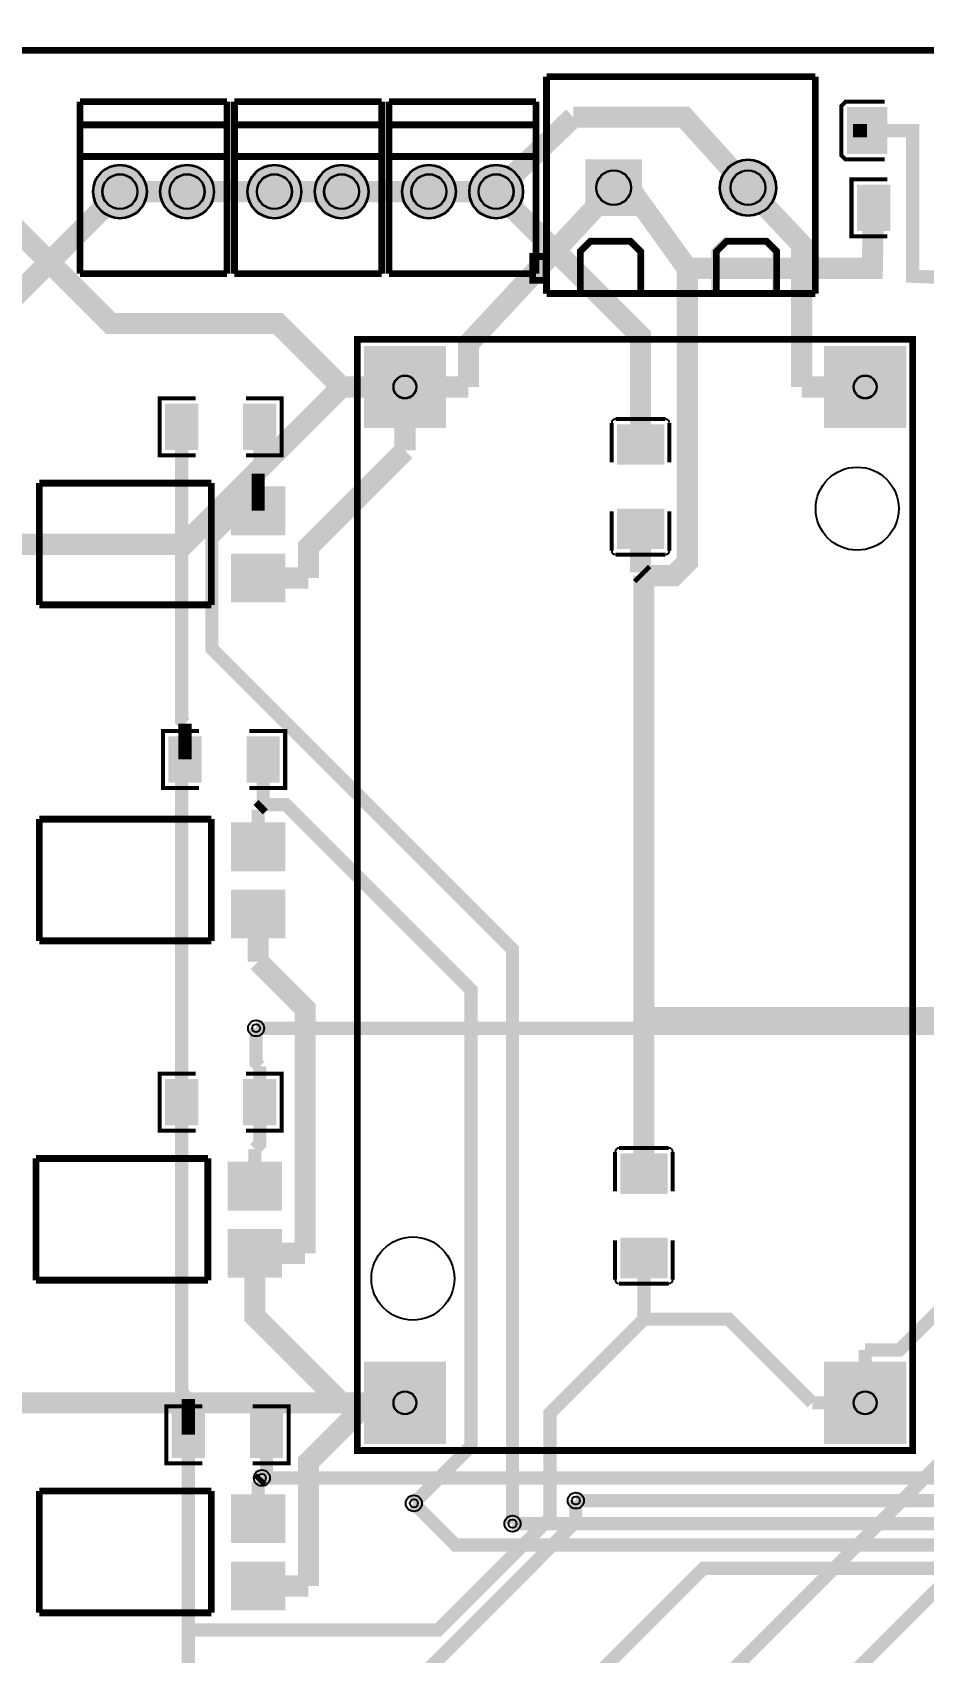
# Model space of a CAD drawing. Header units: millimetres. Extents: x -20 to 125, y 0 to 129.
# Drawn here: x 28.3 to 62, y 67.4 to 128.7 of the extents above; entities that cross this region are included whole.
import ezdxf

# ---------------------------------------------------------------- set-up
doc = ezdxf.new("R2010")
doc.units = ezdxf.units.MM
for name, color, linetype, true_color in [('BoardOutLine', 7, 'Continuous', 0xff00ff), ('BottomLayer', 7, 'Continuous', 0x0000ff), ('BottomSolderMaskLayer', 7, 'Continuous', 0xaa00ff), ('Document', 7, 'Continuous', 0xffffff), ('Hole', 7, 'Continuous', 0x222222), ('Multi-Layer', 7, 'Continuous', 0xc0c0c0), ('TopLayer', 7, 'Continuous', 0xff0000), ('TopPasteMaskLayer', 7, 'Continuous', 0x808080), ('TopSilkLayer', 7, 'Continuous', 0xffcc00), ('TopSolderMaskLayer', 7, 'Continuous', 0x800080)]:
    doc.layers.add(name, color=color, linetype=linetype, true_color=true_color)

msp = doc.modelspace()

# ---------------------------------------------------------------- hatches: boundary and pattern name
at = {"layer": 'BottomSolderMaskLayer'}
for points in [[(49.217, 123.884), (51.367, 123.884), (51.367, 121.734), (49.217, 121.734)], [(54.297, 122.809, 1), (56.447, 122.809, 1)], [(30.598, 122.662, 1), (32.648, 122.662, 1)], [(33.138, 122.662, 1), (35.188, 122.662, 1)], [(36.44, 122.662, 1), (38.49, 122.662, 1)], [(38.98, 122.662, 1), (41.03, 122.662, 1)], [(42.282, 122.662, 1), (44.332, 122.662, 1)], [(44.822, 122.662, 1), (46.872, 122.662, 1)], [(43.951, 116.828), (43.951, 113.726), (40.849, 113.726), (40.849, 116.828)], [(61.351, 116.828), (61.351, 113.726), (58.249, 113.726), (58.249, 116.828)], [(43.951, 78.428), (43.951, 75.326), (40.849, 75.326), (40.849, 78.428)], [(61.351, 78.428), (61.351, 75.326), (58.249, 75.326), (58.249, 78.428)]]:
    msp.add_hatch(color=256, dxfattribs=at).paths.add_polyline_path(points)
at = {"layer": 'Document'}
for points in [[(48.905, 118.909), (48.905, 120.409), (48.906, 120.426), (48.909, 120.442), (48.915, 120.458), (48.922, 120.473), (48.931, 120.487), (48.942, 120.499), (49.342, 120.899), (49.355, 120.91), (49.369, 120.919), (49.383, 120.927), (49.399, 120.932), (49.416, 120.935), (49.432, 120.936), (50.932, 120.936), (50.949, 120.935), (50.965, 120.932), (50.981, 120.927), (50.996, 120.919), (51.009, 120.91), (51.022, 120.899), (51.422, 120.499), (51.433, 120.487), (51.442, 120.473), (51.449, 120.458), (51.455, 120.442), (51.458, 120.426), (51.459, 120.409), (51.459, 118.809), (51.458, 118.793), (51.455, 118.776), (51.449, 118.761), (51.442, 118.746), (51.433, 118.732), (51.422, 118.719), (51.409, 118.708), (51.396, 118.699), (51.381, 118.692), (51.365, 118.687), (51.349, 118.683), (51.332, 118.682), (51.316, 118.683), (51.299, 118.687), (51.284, 118.692), (51.269, 118.699), (51.255, 118.708), (51.242, 118.719), (51.231, 118.732), (51.222, 118.746), (51.215, 118.761), (51.209, 118.776), (51.206, 118.793), (51.205, 118.809), (51.205, 120.357), (50.88, 120.682), (49.485, 120.682), (49.159, 120.357), (49.159, 118.909), (49.158, 118.893), (49.155, 118.876), (49.149, 118.861), (49.142, 118.846), (49.133, 118.832), (49.122, 118.819), (49.109, 118.808), (49.096, 118.799), (49.081, 118.792), (49.065, 118.787), (49.049, 118.783), (49.032, 118.782), (49.016, 118.783), (48.999, 118.787), (48.984, 118.792), (48.969, 118.799), (48.955, 118.808), (48.942, 118.819), (48.931, 118.832), (48.922, 118.846), (48.915, 118.861), (48.909, 118.876), (48.906, 118.893), (48.905, 118.909)], [(53.985, 118.909), (53.985, 120.409), (53.986, 120.426), (53.989, 120.442), (53.995, 120.458), (54.002, 120.473), (54.011, 120.487), (54.022, 120.499), (54.422, 120.899), (54.435, 120.91), (54.449, 120.919), (54.464, 120.927), (54.479, 120.932), (54.496, 120.935), (54.512, 120.936), (56.012, 120.936), (56.029, 120.935), (56.045, 120.932), (56.061, 120.927), (56.076, 120.919), (56.089, 120.91), (56.102, 120.899), (56.502, 120.499), (56.513, 120.487), (56.522, 120.473), (56.529, 120.458), (56.535, 120.442), (56.538, 120.426), (56.539, 120.409), (56.539, 118.809), (56.538, 118.793), (56.535, 118.776), (56.529, 118.761), (56.522, 118.746), (56.513, 118.732), (56.502, 118.719), (56.489, 118.708), (56.476, 118.699), (56.461, 118.692), (56.445, 118.687), (56.429, 118.683), (56.412, 118.682), (56.396, 118.683), (56.379, 118.687), (56.364, 118.692), (56.349, 118.699), (56.335, 118.708), (56.322, 118.719), (56.311, 118.732), (56.302, 118.746), (56.295, 118.761), (56.289, 118.776), (56.286, 118.793), (56.285, 118.809), (56.285, 120.357), (55.96, 120.682), (54.565, 120.682), (54.239, 120.357), (54.239, 118.909), (54.238, 118.893), (54.235, 118.876), (54.229, 118.861), (54.222, 118.846), (54.213, 118.832), (54.202, 118.819), (54.189, 118.808), (54.176, 118.799), (54.161, 118.792), (54.145, 118.787), (54.129, 118.783), (54.112, 118.782), (54.096, 118.783), (54.079, 118.787), (54.064, 118.792), (54.049, 118.799), (54.035, 118.808), (54.022, 118.819), (54.011, 118.832), (54.002, 118.846), (53.995, 118.861), (53.989, 118.876), (53.986, 118.893), (53.985, 118.909)]]:
    msp.add_hatch(color=256, dxfattribs=at).paths.add_polyline_path(points)
at = {"layer": 'Multi-Layer'}
for points in [[(49.242, 123.859), (51.342, 123.859), (51.342, 121.759), (49.242, 121.759)], [(54.322, 122.809, 1), (56.422, 122.809, 1)], [(30.623, 122.662, 1), (32.623, 122.662, 1)], [(33.163, 122.662, 1), (35.163, 122.662, 1)], [(36.465, 122.662, 1), (38.465, 122.662, 1)], [(39.005, 122.662, 1), (41.005, 122.662, 1)], [(42.307, 122.662, 1), (44.307, 122.662, 1)], [(44.847, 122.662, 1), (46.847, 122.662, 1)], [(43.9, 116.777), (43.9, 113.777), (40.9, 113.777), (40.9, 116.777)], [(61.3, 116.777), (61.3, 113.777), (58.3, 113.777), (58.3, 116.777)], [(43.9, 78.377), (43.9, 75.377), (40.9, 75.377), (40.9, 78.377)], [(61.3, 78.377), (61.3, 75.377), (58.3, 75.377), (58.3, 78.377)]]:
    msp.add_hatch(color=256, dxfattribs=at).paths.add_polyline_path(points)
at = {"layer": 'TopLayer'}
for points in [[(60.618, 124.104), (60.618, 125.832), (59.133, 125.832), (59.133, 124.104)], [(60.72, 122.898), (60.72, 121.197), (59.513, 121.197), (59.513, 122.898)], [(34.558, 112.921), (34.558, 114.622), (33.351, 114.622), (33.351, 112.921)], [(36.308, 112.921), (36.308, 114.622), (37.516, 114.622), (37.516, 112.921)], [(50.444, 112.356), (52.172, 112.356), (52.172, 113.841), (50.444, 113.841)], [(37.85, 111.497), (37.85, 109.697), (35.85, 109.697), (35.85, 111.497)], [(50.444, 110.656), (52.172, 110.656), (52.172, 109.171), (50.444, 109.171)], [(37.85, 108.957), (37.85, 107.157), (35.85, 107.157), (35.85, 108.957)], [(34.685, 100.348), (34.685, 102.049), (33.478, 102.049), (33.478, 100.348)], [(36.435, 100.348), (36.435, 102.049), (37.643, 102.049), (37.643, 100.348)], [(37.85, 98.797), (37.85, 96.997), (35.85, 96.997), (35.85, 98.797)], [(37.85, 96.257), (37.85, 94.457), (35.85, 94.457), (35.85, 96.257)], [(34.558, 87.394), (34.558, 89.095), (33.351, 89.095), (33.351, 87.394)], [(36.308, 87.394), (36.308, 89.095), (37.516, 89.095), (37.516, 87.394)], [(37.723, 85.97), (37.723, 84.17), (35.723, 84.17), (35.723, 85.97)], [(52.299, 84.797), (50.571, 84.797), (50.571, 86.282), (52.299, 86.282)], [(37.723, 83.43), (37.723, 81.63), (35.723, 81.63), (35.723, 83.43)], [(52.299, 83.097), (50.571, 83.097), (50.571, 81.612), (52.299, 81.612)], [(34.812, 74.821), (34.812, 76.522), (33.605, 76.522), (33.605, 74.821)], [(36.562, 74.821), (36.562, 76.522), (37.77, 76.522), (37.77, 74.821)], [(37.85, 73.397), (37.85, 71.597), (35.85, 71.597), (35.85, 73.397)], [(37.85, 70.857), (37.85, 69.057), (35.85, 69.057), (35.85, 70.857)]]:
    msp.add_hatch(color=256, dxfattribs=at).paths.add_polyline_path(points)
at = {"layer": 'TopPasteMaskLayer'}
for points in [[(60.618, 124.204), (60.618, 124.574), (60.518, 124.674), (60.213, 124.674), (60.113, 124.774), (60.113, 125.162), (60.213, 125.262), (60.518, 125.262), (60.618, 125.362), (60.618, 125.732), (60.518, 125.832), (59.233, 125.832), (59.133, 125.732), (59.133, 124.204), (59.233, 124.104), (60.518, 124.104)], [(60.72, 122.798), (60.72, 122.436), (60.62, 122.336), (60.41, 122.336), (60.31, 122.236), (60.31, 121.858), (60.41, 121.758), (60.62, 121.758), (60.72, 121.658), (60.72, 121.297), (60.62, 121.197), (59.613, 121.197), (59.513, 121.297), (59.513, 122.798), (59.613, 122.898), (60.62, 122.898)], [(34.558, 113.021), (34.558, 113.383), (34.458, 113.483), (34.247, 113.483), (34.147, 113.583), (34.147, 113.961), (34.247, 114.061), (34.458, 114.061), (34.558, 114.161), (34.558, 114.522), (34.458, 114.622), (33.451, 114.622), (33.351, 114.522), (33.351, 113.021), (33.451, 112.921), (34.458, 112.921)], [(36.308, 113.021), (36.308, 113.383), (36.408, 113.483), (36.619, 113.483), (36.719, 113.583), (36.719, 113.961), (36.619, 114.061), (36.408, 114.061), (36.308, 114.161), (36.308, 114.522), (36.408, 114.622), (37.416, 114.622), (37.516, 114.522), (37.516, 113.021), (37.416, 112.921), (36.408, 112.921)], [(50.544, 112.356), (50.914, 112.356), (51.014, 112.456), (51.014, 112.761), (51.114, 112.861), (51.502, 112.861), (51.602, 112.761), (51.602, 112.456), (51.702, 112.356), (52.072, 112.356), (52.172, 112.456), (52.172, 113.741), (52.072, 113.841), (50.544, 113.841), (50.444, 113.741), (50.444, 112.456)], [(37.85, 111.497), (37.85, 109.697), (35.85, 109.697), (35.85, 111.497)], [(50.544, 110.656), (50.914, 110.656), (51.014, 110.556), (51.014, 110.251), (51.114, 110.151), (51.502, 110.151), (51.602, 110.251), (51.602, 110.556), (51.702, 110.656), (52.072, 110.656), (52.172, 110.556), (52.172, 109.271), (52.072, 109.171), (50.544, 109.171), (50.444, 109.271), (50.444, 110.556)], [(37.85, 108.957), (37.85, 107.157), (35.85, 107.157), (35.85, 108.957)], [(34.685, 100.448), (34.685, 100.81), (34.585, 100.91), (34.374, 100.91), (34.274, 101.01), (34.274, 101.388), (34.374, 101.488), (34.585, 101.488), (34.685, 101.588), (34.685, 101.949), (34.585, 102.049), (33.578, 102.049), (33.478, 101.949), (33.478, 100.448), (33.578, 100.348), (34.585, 100.348)], [(36.435, 100.448), (36.435, 100.81), (36.535, 100.91), (36.746, 100.91), (36.846, 101.01), (36.846, 101.388), (36.746, 101.488), (36.535, 101.488), (36.435, 101.588), (36.435, 101.949), (36.535, 102.049), (37.543, 102.049), (37.643, 101.949), (37.643, 100.448), (37.543, 100.348), (36.535, 100.348)], [(37.85, 98.797), (37.85, 96.997), (35.85, 96.997), (35.85, 98.797)], [(37.85, 96.257), (37.85, 94.457), (35.85, 94.457), (35.85, 96.257)], [(34.558, 87.494), (34.558, 87.856), (34.458, 87.956), (34.247, 87.956), (34.147, 88.056), (34.147, 88.434), (34.247, 88.534), (34.458, 88.534), (34.558, 88.634), (34.558, 88.995), (34.458, 89.095), (33.451, 89.095), (33.351, 88.995), (33.351, 87.494), (33.451, 87.394), (34.458, 87.394)], [(36.308, 87.494), (36.308, 87.856), (36.408, 87.956), (36.619, 87.956), (36.719, 88.056), (36.719, 88.434), (36.619, 88.534), (36.408, 88.534), (36.308, 88.634), (36.308, 88.995), (36.408, 89.095), (37.416, 89.095), (37.516, 88.995), (37.516, 87.494), (37.416, 87.394), (36.408, 87.394)], [(37.723, 85.97), (37.723, 84.17), (35.723, 84.17), (35.723, 85.97)], [(52.199, 84.797), (51.829, 84.797), (51.729, 84.897), (51.729, 85.202), (51.629, 85.302), (51.241, 85.302), (51.141, 85.202), (51.141, 84.897), (51.041, 84.797), (50.671, 84.797), (50.571, 84.897), (50.571, 86.182), (50.671, 86.282), (52.199, 86.282), (52.299, 86.182), (52.299, 84.897)], [(37.723, 83.43), (37.723, 81.63), (35.723, 81.63), (35.723, 83.43)], [(52.199, 83.097), (51.829, 83.097), (51.729, 82.997), (51.729, 82.692), (51.629, 82.592), (51.241, 82.592), (51.141, 82.692), (51.141, 82.997), (51.041, 83.097), (50.671, 83.097), (50.571, 82.997), (50.571, 81.712), (50.671, 81.612), (52.199, 81.612), (52.299, 81.712), (52.299, 82.997)], [(34.812, 74.921), (34.812, 75.283), (34.712, 75.383), (34.501, 75.383), (34.401, 75.483), (34.401, 75.861), (34.501, 75.961), (34.712, 75.961), (34.812, 76.061), (34.812, 76.422), (34.712, 76.522), (33.705, 76.522), (33.605, 76.422), (33.605, 74.921), (33.705, 74.821), (34.712, 74.821)], [(36.562, 74.921), (36.562, 75.283), (36.662, 75.383), (36.873, 75.383), (36.973, 75.483), (36.973, 75.861), (36.873, 75.961), (36.662, 75.961), (36.562, 76.061), (36.562, 76.422), (36.662, 76.522), (37.67, 76.522), (37.77, 76.422), (37.77, 74.921), (37.67, 74.821), (36.662, 74.821)], [(37.85, 73.397), (37.85, 71.597), (35.85, 71.597), (35.85, 73.397)], [(37.85, 70.857), (37.85, 69.057), (35.85, 69.057), (35.85, 70.857)]]:
    msp.add_hatch(color=256, dxfattribs=at).paths.add_polyline_path(points)
at = {"layer": 'TopSolderMaskLayer'}
for points in [[(60.644, 124.079), (60.644, 125.858), (59.108, 125.858), (59.108, 124.079)], [(49.217, 123.884), (51.367, 123.884), (51.367, 121.734), (49.217, 121.734)], [(54.297, 122.809, 1), (56.447, 122.809, 1)], [(30.598, 122.662, 1), (32.648, 122.662, 1)], [(33.138, 122.662, 1), (35.188, 122.662, 1)], [(36.44, 122.662, 1), (38.49, 122.662, 1)], [(38.98, 122.662, 1), (41.03, 122.662, 1)], [(42.282, 122.662, 1), (44.332, 122.662, 1)], [(44.822, 122.662, 1), (46.872, 122.662, 1)], [(60.746, 122.923), (60.746, 121.171), (59.487, 121.171), (59.487, 122.923)], [(43.951, 116.828), (43.951, 113.726), (40.849, 113.726), (40.849, 116.828)], [(61.351, 116.828), (61.351, 113.726), (58.249, 113.726), (58.249, 116.828)], [(34.583, 112.896), (34.583, 114.648), (33.325, 114.648), (33.325, 112.896)], [(36.283, 112.896), (36.283, 114.648), (37.541, 114.648), (37.541, 112.896)], [(50.415, 112.334), (52.202, 112.334), (52.202, 113.863), (50.415, 113.863)], [(37.878, 111.52), (37.878, 109.674), (35.822, 109.674), (35.822, 111.52)], [(50.415, 110.678), (52.202, 110.678), (52.202, 109.149), (50.415, 109.149)], [(37.878, 108.98), (37.878, 107.134), (35.822, 107.134), (35.822, 108.98)], [(34.71, 100.323), (34.71, 102.075), (33.452, 102.075), (33.452, 100.323)], [(36.41, 100.323), (36.41, 102.075), (37.668, 102.075), (37.668, 100.323)], [(37.878, 98.82), (37.878, 96.974), (35.822, 96.974), (35.822, 98.82)], [(37.878, 96.28), (37.878, 94.434), (35.822, 94.434), (35.822, 96.28)], [(34.583, 87.369), (34.583, 89.121), (33.325, 89.121), (33.325, 87.369)], [(36.283, 87.369), (36.283, 89.121), (37.541, 89.121), (37.541, 87.369)], [(37.751, 85.993), (37.751, 84.147), (35.695, 84.147), (35.695, 85.993)], [(52.329, 84.775), (50.542, 84.775), (50.542, 86.304), (52.329, 86.304)], [(37.751, 83.453), (37.751, 81.607), (35.695, 81.607), (35.695, 83.453)], [(52.329, 83.119), (50.542, 83.119), (50.542, 81.59), (52.329, 81.59)], [(43.951, 78.428), (43.951, 75.326), (40.849, 75.326), (40.849, 78.428)], [(61.351, 78.428), (61.351, 75.326), (58.249, 75.326), (58.249, 78.428)], [(34.837, 74.796), (34.837, 76.548), (33.579, 76.548), (33.579, 74.796)], [(36.537, 74.796), (36.537, 76.548), (37.795, 76.548), (37.795, 74.796)], [(37.878, 73.42), (37.878, 71.574), (35.822, 71.574), (35.822, 73.42)], [(37.878, 70.88), (37.878, 69.034), (35.822, 69.034), (35.822, 70.88)]]:
    msp.add_hatch(color=256, dxfattribs=at).paths.add_polyline_path(points)

# ---------------------------------------------------------------- linework, layer by layer
at = {"layer": 'BoardOutLine', "const_width": 0.254}
msp.add_lwpolyline([(3, 128), (119, 128)], dxfattribs=at)
at = {"layer": 'BottomLayer'}
for points, const_width in [([(48.768, 125.476), (45.847, 122.662)], 0.8), ([(55.372, 122.809), (52.959, 125.476), (48.768, 125.476)], 0.8), ([(50.292, 122.809), (44.801, 116.912), (44.801, 115.277)], 0.8), ([(57.399, 115.278), (57.399, 120.655), (55.372, 122.809), (55.372, 122.809)], 0.8), ([(11.43, 109.327), (20.842, 118.738), (27.7, 118.738), (31.623, 122.662)], 0.8), ([(31.623, 122.662), (34.163, 122.662)], 0.8), ([(34.163, 122.662), (37.465, 122.662)], 0.8), ([(40.005, 122.662), (37.465, 122.662)], 0.8), ([(43.307, 122.662), (40.005, 122.662)], 0.8), ([(19.05, 109.327), (34.049, 109.327), (39.999, 115.277)], 0.8), ([(42.4, 115.277), (39.999, 115.277)], 0.8), ([(42.4, 115.277), (44.801, 115.277)], 0.8), ([(59.8, 115.277), (57.4, 115.277)], 0.8), ([(36.771, 91.037), (63.465, 91.037), (69.501, 85.002)], 0.5), ([(94.234, 91.44), (76.834, 74.04), (36.992, 74.04)], 0.5), ([(94.234, 86.36), (81.057, 73.183), (48.862, 73.183)], 0.5), ([(94.234, 83.82), (82.724, 72.31), (46.466, 72.31)], 0.5), ([(66.167, 83.947), (61.098, 78.878), (59.8, 78.878)], 0.5), ([(94.234, 81.28), (84.457, 71.503), (44.315, 71.503), (42.737, 73.08)], 0.5), ([(59.8, 76.877), (59.8, 78.878)], 0.5), ([(19.05, 76.877), (39.999, 76.877)], 0.8), ([(42.4, 76.877), (39.999, 76.877)], 0.8), ([(83.348, 70.625), (53.694, 70.625), (35.088, 52.019)], 0.5)]:
    msp.add_lwpolyline(points, dxfattribs=dict(at, const_width=const_width))
at = {"layer": 'BottomSolderMaskLayer'}
for centre, radius in [((55.372, 122.809), 1.075), ((31.623, 122.662), 1.025), ((31.623, 122.662), 0.667), ((34.163, 122.662), 1.025), ((34.163, 122.662), 0.667), ((37.465, 122.662), 1.025), ((37.465, 122.662), 0.667), ((40.005, 122.662), 1.025), ((40.005, 122.662), 0.667), ((43.307, 122.662), 1.025), ((43.307, 122.662), 0.667), ((45.847, 122.662), 1.025), ((45.847, 122.662), 0.667), ((50.292, 122.809), 0.665), ((55.372, 122.809), 0.665), ((42.4, 115.277), 0.439), ((59.8, 115.277), 0.439), ((42.4, 76.877), 0.439), ((59.8, 76.877), 0.439)]:
    msp.add_circle(centre, radius, dxfattribs=at)
at = {"layer": 'Hole'}
for centre in [(36.771, 91.037), (36.992, 74.04), (42.737, 73.08), (48.862, 73.183), (46.466, 72.31)]:
    msp.add_circle(centre, 0.153, dxfattribs=at)
at = {"layer": 'Multi-Layer'}
for centre, radius in [((55.372, 122.809), 1.05), ((31.623, 122.662), 1), ((31.623, 122.662), 0.65), ((34.163, 122.662), 1), ((34.163, 122.662), 0.65), ((37.465, 122.662), 1), ((37.465, 122.662), 0.65), ((40.005, 122.662), 1), ((40.005, 122.662), 0.65), ((43.307, 122.662), 1), ((43.307, 122.662), 0.65), ((45.847, 122.662), 1), ((45.847, 122.662), 0.65), ((50.292, 122.809), 0.65), ((55.372, 122.809), 0.65), ((42.4, 115.277), 0.425), ((59.8, 115.277), 0.425), ((59.5, 110.677), 1.57), ((36.771, 91.037), 0.305), ((42.7, 81.577), 1.57), ((42.4, 76.877), 0.425), ((59.8, 76.877), 0.425), ((36.992, 74.04), 0.305), ((42.737, 73.08), 0.305), ((48.862, 73.183), 0.305), ((46.466, 72.31), 0.305)]:
    msp.add_circle(centre, radius, dxfattribs=at)
at = {"layer": 'TopLayer'}
for points, const_width in [([(59.342, 124.968), (61.595, 124.968), (61.595, 119.464), (63.5, 119.38), (63.5, 114.427), (63.5, 113.665), (68.471, 113.642), (68.471, 109.583), (71.374, 106.68)], 0.5), ([(59.876, 124.968), (59.342, 124.968)], 0.5), ([(53.076, 119.761), (53.076, 119.761), (50.953, 122.706), (50.953, 123.063)], 0.8), ([(39.999, 115.277), (37.599, 117.678), (31.273, 117.678), (26.289, 122.662)], 0.8), ([(45.847, 122.662), (43.307, 122.662)], 0.8), ([(51.308, 113.099), (51.308, 117.201), (45.847, 122.662)], 0.8), ([(60.117, 122.047), (60.071, 119.761), (53.076, 119.761), (53.076, 119.761)], 0.8), ([(51.435, 108.144), (52.566, 108.144), (53.075, 108.652), (53.076, 119.761)], 0.8), ([(42.4, 115.277), (39.999, 115.277)], 0.8), ([(42.4, 115.075), (42.4, 115.277)], 0.8), ([(42.4, 115.075), (42.4, 112.877)], 0.8), ([(34.081, 102.55), (33.954, 102.677), (33.954, 113.772)], 0.5), ([(36.85, 111.997), (36.912, 112.059), (36.912, 113.772)], 0.5), ([(38.751, 108.057), (38.751, 109.227), (42.4, 112.877)], 0.8), ([(36.85, 111.297), (36.85, 111.997)], 0.5), ([(36.85, 111.297), (35.099, 109.546), (35.099, 105.388), (46.466, 94.022), (46.466, 72.31)], 0.5), ([(36.85, 110.597), (36.85, 111.297)], 0.5), ([(51.308, 109.914), (51.308, 108.271)], 0.8), ([(36.85, 108.057), (38.751, 108.057)], 0.8), ([(51.435, 108.144), (51.308, 108.271)], 0.8), ([(51.435, 91.44), (51.435, 108.144)], 0.8), ([(34.081, 101.875), (34.081, 102.55)], 0.5), ([(34.081, 101.875), (33.954, 101.748), (33.954, 88.245)], 0.5), ([(34.081, 101.199), (34.081, 101.875)], 0.5), ([(37.039, 99.486), (37.039, 101.199)], 0.5), ([(36.85, 99.297), (37.039, 99.486)], 0.5), ([(36.85, 97.897), (36.85, 99.297)], 0.5), ([(37.039, 99.486), (37.895, 99.486), (44.896, 92.486), (44.896, 75.239), (42.737, 73.08)], 0.5), ([(36.85, 95.357), (36.85, 93.556)], 0.8), ([(36.85, 93.556), (38.624, 91.783), (38.624, 82.53)], 0.8), ([(36.912, 89.596), (36.771, 89.736), (36.771, 91.037)], 0.5), ([(51.435, 91.44), (71.374, 91.44)], 0.8), ([(51.435, 85.54), (51.435, 91.44)], 0.8), ([(36.912, 88.245), (36.912, 89.596)], 0.5), ([(71.374, 88.9), (68.646, 86.172), (68.646, 75.965), (54.745, 62.064), (54.745, 55.877), (54.118, 55.25), (53.521, 55.25), (51.798, 53.526), (51.798, 52.949), (49.459, 50.611), (49.459, 38.104), (46.866, 35.511), (46.866, 29.899), (48.895, 27.87), (48.895, 24.562)], 0.5), ([(34.208, 77.023), (33.954, 77.277), (33.954, 88.245)], 0.5), ([(36.723, 86.47), (36.912, 86.659), (36.912, 88.245)], 0.5), ([(67.223, 88.457), (62.792, 84.026), (62.792, 74.789), (49.538, 61.534), (49.538, 51.831)], 0.5), ([(36.723, 85.07), (36.723, 86.47)], 0.5), ([(36.723, 82.53), (36.723, 80.153), (39.999, 76.877)], 0.8), ([(36.723, 82.53), (38.624, 82.53)], 0.8), ([(51.435, 82.355), (51.435, 81.112)], 0.5), ([(51.435, 80.041), (51.435, 81.112)], 0.5), ([(34.208, 68.293), (43.659, 68.293), (47.886, 72.52), (47.886, 76.491), (51.435, 80.041)], 0.5), ([(51.435, 80.041), (54.636, 80.041), (57.8, 76.877)], 0.5), ([(34.208, 76.347), (34.208, 77.023)], 0.5), ([(38.751, 69.957), (38.751, 74.643), (40.985, 76.877)], 0.8), ([(40.985, 76.877), (39.999, 76.877)], 0.8), ([(42.4, 76.877), (40.985, 76.877)], 0.8), ([(34.208, 76.347), (34.208, 75.672)], 0.5), ([(59.8, 76.877), (57.8, 76.877)], 0.5), ([(34.208, 75.672), (34.208, 68.293)], 0.5), ([(37.166, 75.672), (37.166, 74.213), (36.992, 74.04)], 0.5), ([(36.85, 73.897), (36.992, 74.04)], 0.5), ([(36.85, 72.497), (36.85, 73.897)], 0.5), ([(37.039, 62.845), (39.325, 62.845), (48.862, 72.382), (48.862, 73.183)], 0.5), ([(36.85, 69.957), (38.751, 69.957)], 0.8), ([(34.208, 68.293), (34.208, 64.323), (34.081, 64.196)], 0.5)]:
    msp.add_lwpolyline(points, dxfattribs=dict(at, const_width=const_width))
at = {"layer": 'TopSilkLayer'}
for points, const_width in [([(47.752, 127.009), (57.912, 127.009)], 0.254), ([(47.752, 127.009), (47.752, 118.809)], 0.254), ([(57.912, 127.009), (57.912, 118.809)], 0.254), ([(30.113, 126.062), (35.673, 126.062)], 0.254), ([(30.113, 126.062), (30.113, 119.562)], 0.254), ([(35.673, 126.062), (35.673, 119.562)], 0.254), ([(35.955, 126.062), (41.515, 126.062)], 0.254), ([(35.955, 126.062), (35.955, 119.562)], 0.254), ([(41.515, 126.062), (41.515, 119.562)], 0.254), ([(41.797, 126.062), (47.357, 126.062)], 0.254), ([(41.797, 126.062), (41.797, 119.562)], 0.254), ([(47.357, 126.062), (47.357, 119.562)], 0.254), ([(60.542, 123.876), (59.057, 123.876), (58.905, 124.028), (58.905, 125.908), (59.057, 126.061), (60.542, 126.061)], 0.152), ([(30.113, 125.186), (35.673, 125.186)], 0.254), ([(35.955, 125.186), (41.515, 125.186)], 0.254), ([(41.797, 125.186), (47.357, 125.186)], 0.254), ([(30.113, 123.989), (35.673, 123.989)], 0.254), ([(35.955, 123.989), (41.515, 123.989)], 0.254), ([(41.797, 123.989), (47.357, 123.989)], 0.254), ([(60.644, 123.126), (59.284, 123.126), (59.284, 120.968), (60.644, 120.968)], 0.152), ([(49.027, 118.809), (49.027, 120.401), (49.403, 120.777), (50.927, 120.777), (51.308, 120.396), (51.308, 118.809)], 0.254), ([(54.177, 118.809), (54.177, 120.402), (54.553, 120.778), (56.077, 120.778), (56.458, 120.397), (56.458, 118.809)], 0.254), ([(30.113, 119.562), (35.673, 119.562)], 0.254), ([(35.955, 119.562), (41.515, 119.562)], 0.254), ([(41.797, 119.562), (47.357, 119.562)], 0.254), ([(47.752, 118.809), (57.912, 118.809)], 0.254), ([(34.482, 112.693), (33.122, 112.693), (33.122, 114.851), (34.482, 114.851)], 0.152), ([(36.384, 112.693), (37.744, 112.693), (37.744, 114.851), (36.384, 114.851)], 0.152), ([(50.215, 112.432), (50.215, 113.917)], 0.152), ([(50.368, 114.07), (52.248, 114.07)], 0.152), ([(52.401, 113.917), (52.401, 112.432)], 0.152), ([(28.575, 111.641), (35.075, 111.641)], 0.254), ([(28.575, 107.041), (28.575, 111.641)], 0.254), ([(35.075, 111.641), (35.075, 107.041)], 0.254), ([(50.215, 110.58), (50.215, 109.095)], 0.152), ([(52.401, 109.095), (52.401, 110.58)], 0.152), ([(50.368, 108.943), (52.248, 108.943)], 0.152), ([(35.075, 107.041), (28.575, 107.041)], 0.254), ([(34.609, 100.12), (33.249, 100.12), (33.249, 102.278), (34.609, 102.278)], 0.152), ([(36.511, 100.12), (37.871, 100.12), (37.871, 102.278), (36.511, 102.278)], 0.152), ([(28.575, 98.941), (35.075, 98.941)], 0.254), ([(28.575, 94.341), (28.575, 98.941)], 0.254), ([(35.075, 98.941), (35.075, 94.341)], 0.254), ([(35.075, 94.341), (28.575, 94.341)], 0.254), ([(34.482, 87.166), (33.122, 87.166), (33.122, 89.324), (34.482, 89.324)], 0.152), ([(36.384, 87.166), (37.744, 87.166), (37.744, 89.324), (36.384, 89.324)], 0.152), ([(50.342, 86.358), (50.342, 84.873)], 0.152), ([(52.375, 86.511), (50.495, 86.511)], 0.152), ([(52.528, 84.873), (52.528, 86.358)], 0.152), ([(28.448, 86.114), (34.948, 86.114)], 0.254), ([(28.448, 81.514), (28.448, 86.114)], 0.254), ([(34.948, 86.114), (34.948, 81.514)], 0.254), ([(50.342, 81.536), (50.342, 83.021)], 0.152), ([(52.528, 83.021), (52.528, 81.536)], 0.152), ([(34.948, 81.514), (28.448, 81.514)], 0.254), ([(52.375, 81.384), (50.495, 81.384)], 0.152), ([(34.736, 74.593), (33.376, 74.593), (33.376, 76.751), (34.736, 76.751)], 0.152), ([(36.638, 74.593), (37.998, 74.593), (37.998, 76.751), (36.638, 76.751)], 0.152), ([(28.575, 73.541), (35.075, 73.541)], 0.254), ([(28.575, 68.941), (28.575, 73.541)], 0.254), ([(35.075, 73.541), (35.075, 68.941)], 0.254), ([(35.075, 68.941), (28.575, 68.941)], 0.254)]:
    msp.add_lwpolyline(points, dxfattribs=dict(at, const_width=const_width))
at = {"layer": 'TopSilkLayer', "const_width": 0.254}
for points in [[(47.232, 120.209), (47.732, 120.209), (47.732, 119.309), (47.232, 119.309), (47.232, 120.209)], [(61.6, 117.077), (61.6, 75.077), (40.6, 75.077), (40.6, 117.077), (61.6, 117.077)]]:
    msp.add_lwpolyline(points, close=True, dxfattribs=at)
at = {"layer": 'TopSilkLayer'}
for centre, start, end in [((50.368, 113.917), 90, 180), ((52.248, 113.917), 0, 90), ((50.368, 109.095), 180, 270), ((52.248, 109.095), 270, 0), ((50.495, 86.358), 90, 180), ((52.375, 86.358), 0, 90), ((50.495, 81.536), 180, 270), ((52.375, 81.536), 270, 0)]:
    msp.add_arc(centre, 0.152, start, end, dxfattribs=at)
at = {"layer": 'TopSolderMaskLayer'}
for centre, radius in [((55.372, 122.809), 1.075), ((31.623, 122.662), 1.025), ((31.623, 122.662), 0.667), ((34.163, 122.662), 1.025), ((34.163, 122.662), 0.667), ((37.465, 122.662), 1.025), ((37.465, 122.662), 0.667), ((40.005, 122.662), 1.025), ((40.005, 122.662), 0.667), ((43.307, 122.662), 1.025), ((43.307, 122.662), 0.667), ((45.847, 122.662), 1.025), ((45.847, 122.662), 0.667), ((50.292, 122.809), 0.665), ((55.372, 122.809), 0.665), ((42.4, 115.277), 0.439), ((59.8, 115.277), 0.439), ((42.4, 76.877), 0.439), ((59.8, 76.877), 0.439)]:
    msp.add_circle(centre, radius, dxfattribs=at)

doc.saveas('drawing.dxf')
